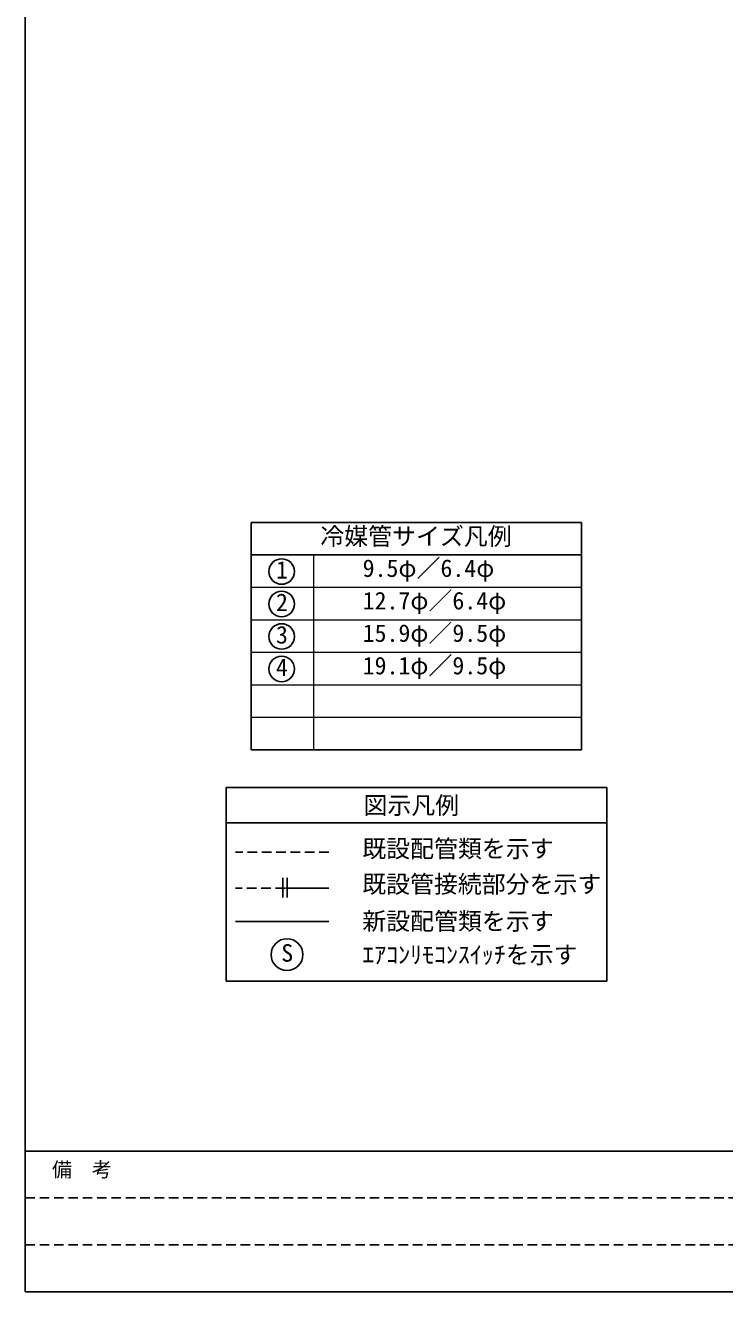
# Model space of a CAD drawing. Units: millimetres, scale not verified. Extents: x -19928 to 19928, y -13899 to 13899.
# Drawn here: x -19928 to -11156, y -13899 to 1984 of the extents above; entities that cross this region are included whole.
import ezdxf
from ezdxf.enums import TextEntityAlignment as Align

# ---------------------------------------------------------------- set-up
doc = ezdxf.new("R2010")
doc.units = ezdxf.units.MM
doc.header["$LTSCALE"] = 100
doc.linetypes.add('DASHED1', pattern=[1.8, 1.2, -0.6])
for name, color, linetype, lineweight in [('0-5_冷媒', 2, 'Continuous', 25), ('0-9_引出線', 3, 'Continuous', 9), ('0-A_図面枠', 3, 'Continuous', 25), ('0-C_部品', 3, 'Continuous', 25)]:
    doc.layers.add(name, color=color, linetype=linetype, lineweight=lineweight)
doc.styles.add('ＭＳ ゴシック', font='')
doc.styles.get('ＭＳ ゴシック').set_extended_font_data('MS Gothic')

msp = doc.modelspace()

# ---------------------------------------------------------------- linework, layer by layer
at = {"layer": '0-5_冷媒'}
for p, q in [((-16699.6, -8710.5), (-16699.6, -8954.5)), ((-16644.7, -8710.5), (-16644.7, -8954.5)), ((-16122.1, -8838.5), (-16660.3, -8838.5)), ((-16122.1, -9257.9), (-17292.5, -9257.9))]:
    msp.add_line(p, q, dxfattribs=at)
at = {"layer": '0-9_引出線', "linetype": 'DASHED1', "lineweight": 25}
for p, q in [((-16122.1, -8385.7), (-17292.5, -8385.7)), ((-16670.4, -8838.5), (-17292.5, -8838.5))]:
    msp.add_line(p, q, dxfattribs=at)
at = {"layer": '0-A_図面枠', "color": 5}
for q in [(-19928.3, 13899.2), (19928.3, -13899.2)]:
    msp.add_line((-19928.3, -13899.2), q, dxfattribs=at)
at = {"layer": '0-A_図面枠'}
msp.add_line((19928.3, -12134.9), (-19928.3, -12134.9), dxfattribs=at)
at = {"layer": '0-A_図面枠', "linetype": 'DASHED1'}
for p, q in [((-19928.3, -12722.9), (-9125.2, -12722.9)), ((-19928.3, -13310.9), (-9125.2, -13310.9))]:
    msp.add_line(p, q, dxfattribs=at)
at = {"layer": '0-C_部品'}
for p, q in [((-17094.8, -4250), (-12952.3, -4250)), ((-17094.8, -4250), (-17094.8, -7101.5)), ((-12952.3, -4250), (-12952.3, -7101.5)), ((-17094.8, -4657.4), (-12952.3, -4657.4)), ((-17094.8, -7101.5), (-12952.3, -7101.5)), ((-17411, -7576.4), (-12636, -7576.4)), ((-17411, -7576.4), (-17411, -10003)), ((-12636, -7576.4), (-12636, -10003)), ((-17411, -8020.5), (-12636, -8020.5)), ((-17411, -10003), (-12636, -10003))]:
    msp.add_line(p, q, dxfattribs=at)
at = {"layer": '0-C_部品', "color": 4, "lineweight": 9}
for p, q in [((-16315.5, -4657.4), (-16315.5, -7101.5)), ((-17094.8, -5064.7), (-12952.3, -5064.7)), ((-17094.8, -5472.1), (-12952.3, -5472.1)), ((-17094.8, -5879.4), (-12952.3, -5879.4)), ((-17094.8, -6286.8), (-12952.3, -6286.8)), ((-17094.8, -6694.1), (-12952.3, -6694.1))]:
    msp.add_line(p, q, dxfattribs=at)
at = {"layer": '0-C_部品'}
for centre, radius in [((-16713.1, -4866.7), 160), ((-16713.1, -5274.1), 160), ((-16713.1, -5681.4), 160), ((-16713.1, -6088.8), 160), ((-16646.4, -9671.9), 200)]:
    msp.add_circle(centre, radius, dxfattribs=at)

# ---------------------------------------------------------------- texts
at = {"layer": '0-9_引出線', "style": 'ＭＳ ゴシック'}
for s, p in [('既設配管類を示す', (-15701.6, -8518.5)), ('既設管接続部分を示す', (-15702.6, -8963.5)), ('新設配管類を示す', (-15701.6, -9428.4)), ('ｴｱｺﾝﾘﾓｺﾝｽｲｯﾁを示す', (-15701.6, -9848.6))]:
    msp.add_text(s, height=219.9, dxfattribs=at).set_placement(p, align=Align.BOTTOM_LEFT)
at = {"layer": '0-A_図面枠', "color": 7, "style": 'ＭＳ ゴシック'}
msp.add_text('備\u3000考', height=183.3, dxfattribs=at).set_placement((-19593.3, -12514.6), align=Align.BOTTOM_LEFT)
at = {"layer": '0-C_部品', "style": 'ＭＳ ゴシック'}
for s, p in [('冷媒管サイズ凡例', (-16227.9, -4600.6)), ('1', (-16784.3, -5021.3)), ('9.5φ／6.4φ', (-15697.2, -5000.4)), ('2', (-16784.3, -5428.7)), ('12.7φ／6.4φ', (-15697.2, -5407.7)), ('3', (-16784.3, -5836)), ('15.9φ／9.5φ', (-15697.2, -5815.1)), ('4', (-16784.3, -6243.4)), ('19.1φ／9.5φ', (-15697.2, -6222.4)), ('図示凡例', (-15686.5, -7975.1)), ('S', (-16717.6, -9826.5))]:
    msp.add_text(s, height=219.9, dxfattribs=at).set_placement(p, align=Align.BOTTOM_LEFT)

doc.saveas('drawing.dxf')
